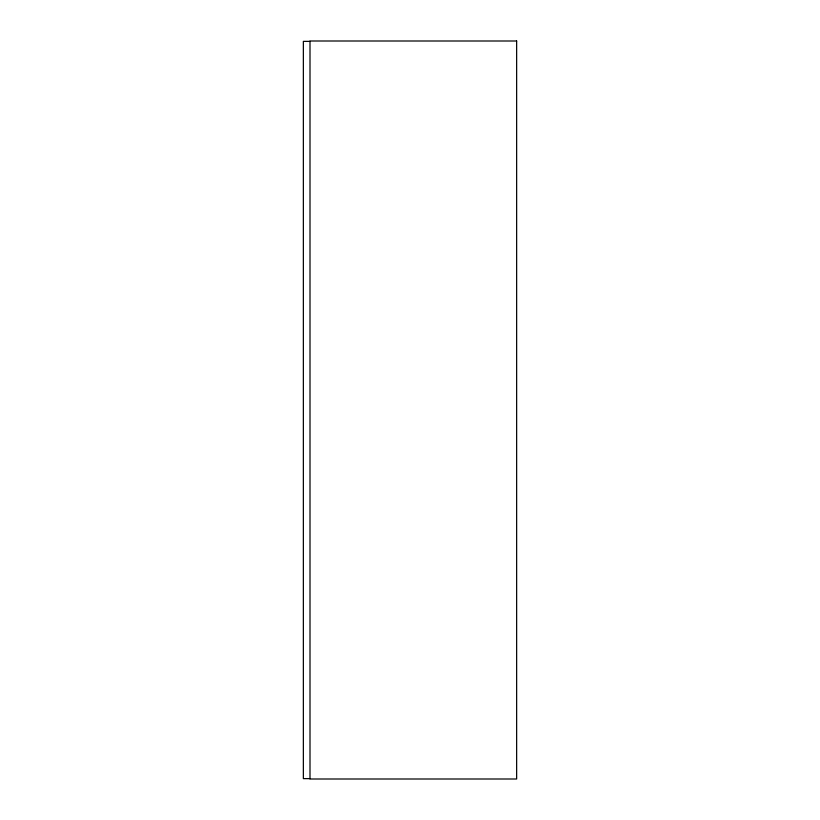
<?xml version="1.0" encoding="UTF-8"?>
<svg xmlns="http://www.w3.org/2000/svg" width="820" height="820" viewBox="0 0 820 820"><rect width="100%" height="100%" fill="white"/><g stroke="black" fill="none" stroke-linecap="round" stroke-linejoin="round"><path stroke-width="1.23" d="M310.001 41.369L303.359 41.369L303.359 778.631L310.001 778.631M516.641 41L310.001 41L310.001 779L516.641 779L516.641 41"/></g></svg>
